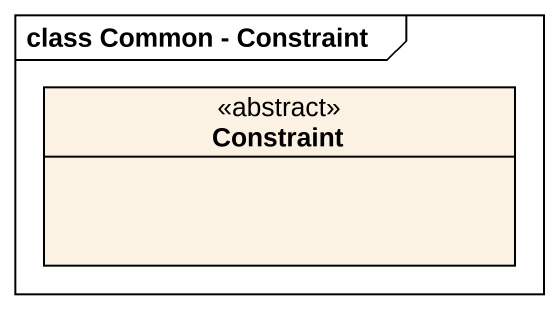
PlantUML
@startuml
mainframe class Common - Constraint
hide circle
hide empty members
class Constraint <<abstract>>
@enduml
